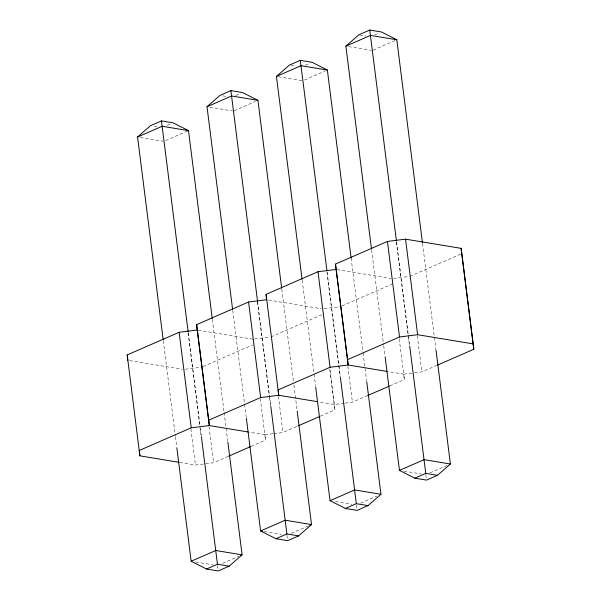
<?xml version="1.0" encoding="UTF-8"?>
<svg xmlns="http://www.w3.org/2000/svg" width="601" height="601" viewBox="0 0 601 601"><rect width="100%" height="100%" fill="white"/><g stroke="black" fill="none" stroke-linecap="round" stroke-linejoin="round"><path stroke-width="0.45" stroke-dasharray="3 2.25" d="M167.258 125.406L170.624 123.934M235.847 95.484L240.896 93.283M305.285 65.201L310.334 63M374.716 34.918L378.923 33.085M165.598 140.611L188.504 130.62M234.18 110.697L255.387 101.441M304.459 80.038L325.667 70.79M373.048 50.123L395.105 40.507M203.168 366.482L252.593 344.921M270.923 336.928L322.865 314.278M342.029 305.917L392.303 283.995M409.792 276.362L461.733 253.705M179.714 462.432L195.46 465.031L213.558 462.762L228.643 456.182M251.03 446.423L265.507 440.105L264.891 434.748L249.145 432.142M273.943 433.614L282.996 432.48L297.472 426.162M320.461 416.14L334.937 409.822L329.874 369.209M345.184 403.098L352.426 402.189L367.752 395.511M389.891 385.85L404.368 379.539L403.759 374.175L388.013 371.576M414.622 372.815L421.864 371.906L436.334 365.596M222.58 563.362L238.702 556.331M291.169 533.448L309.831 525.312M360.6 503.165L376.722 496.133M430.031 472.882L447.001 465.482M393.497 278.406L408.883 276.475M324.067 308.689L340.354 306.645M254.629 338.972L270.022 337.041M185.198 369.254L200.584 367.324M403.759 374.175L413.713 372.928M344.283 403.211L334.329 404.465L318.575 401.859M264.891 434.748L273.042 433.727M359.714 34.971L366.009 36.007M348.595 46.6L371.29 50.349M291.177 65.404L295.677 66.148M278.255 76.733L301.86 80.632M222.648 95.837L227.148 96.573M209.726 107.166L232.422 110.915M154.111 126.263L157.71 126.864M140.296 137.449L162.991 141.197M337.033 269.601L390.763 278.473M268.527 300.034L321.332 308.764M198.172 330.167L252.818 339.197M129.666 360.608L182.464 369.33M404.007 471.131L421.248 473.979M335.478 501.565L351.818 504.269M264.23 531.547L281.478 534.402M195.701 561.988L212.949 564.835M425.793 474.73L426.274 478.306M356.355 505.013L356.964 509.49M286.925 535.303L287.533 539.773M217.494 565.586L217.975 569.162M422.541 243.51L436.056 350.503M417.289 335.734L421.864 371.906M396.562 241.955L408.432 335.914M408.552 336.845L409.612 345.222M396.412 242.15L408.041 334.254M408.162 335.178L409.454 345.417M399.214 338.724L404.368 379.539M371.613 249.888L383.596 344.786M383.716 345.718L385.008 355.95M351.104 257.979L362.981 351.946M363.094 352.877L366.625 380.786M347.859 366.017L352.426 402.189M327.132 272.238L340.294 376.436M326.861 271.502L340.136 376.632M329.784 369.006L334.937 409.822M302.175 280.179L313.932 373.206M314.045 374.138L315.578 386.233M281.794 289.194L293.431 381.297M293.897 385.016L297.074 410.137M278.421 396.299L282.996 432.48M257.581 301.589L270.863 406.719M257.423 301.785L269.413 396.683M269.533 397.607L270.585 405.983M260.323 398.568L265.507 440.105M232.745 310.462L246.26 417.447M212.356 319.477L223.993 411.58M224.113 412.511L227.756 441.352M208.99 426.582L213.558 462.762M188.263 332.804L199.9 424.907M200.373 428.626L201.312 436.071M188.113 332.999L201.155 436.266M190.885 428.851L195.46 465.031M163.314 340.744L175.297 435.635M175.417 436.566L176.709 446.798"/><path stroke-width="0.9" d="M163.194 339.813L137.569 136.998L150.513 125.669L161.444 120.899L173.148 122.837L188.504 130.62L212.243 318.545M232.625 309.53L207.007 106.715L219.943 95.386L230.882 90.616L242.579 92.554L257.934 100.337L281.674 288.262M302.063 279.247L276.437 76.432L289.381 65.103L300.312 60.333L312.017 62.264L327.365 70.047L351.104 257.979M371.493 248.964L345.868 46.149L358.812 34.82L369.743 30.05L381.447 31.981L396.803 39.764L422.42 242.579M176.829 447.73L191.163 561.236L206.519 569.019L218.223 570.95L229.154 566.18L242.098 554.851L227.877 442.283M246.38 418.379L260.601 530.953L275.949 538.736L287.654 540.667L298.584 535.897L311.528 524.568L297.187 411.069M315.69 387.164L330.032 500.663L345.387 508.446L357.084 510.384L368.022 505.614L380.959 494.285L366.738 381.718M385.128 356.881L399.462 470.38L414.818 478.163L426.522 480.101L437.453 475.331L450.397 464.002L436.056 350.503M137.569 136.998L162.172 126.27L188.504 130.62M207.007 106.715L231.61 95.987L257.934 100.337M276.437 76.432L301.041 65.697L327.365 70.047M345.868 46.149L370.471 35.414L396.803 39.764M127.81 360.3L127.194 354.936L179.136 332.285L197.241 330.017L196.632 324.653L248.566 302.002L266.679 299.734L266.063 294.37L318.004 271.712L336.109 269.443L335.493 264.087L387.435 241.429L405.54 239.16L461.125 248.348L473.806 349.256L437.19 365.228M248.221 431.991L209.313 425.561L191.208 427.829L139.267 450.487L139.883 455.843L178.782 462.274M197.241 330.017L209.313 425.561L208.697 420.204L260.639 397.546L278.744 395.278L317.651 401.708M387.082 371.426L348.182 364.995L330.069 367.264L278.135 389.914L278.744 395.278L266.063 294.37M336.109 269.443L348.182 364.995L347.566 359.631L399.507 336.981L417.612 334.712L473.19 343.892M228.891 456.076L250.422 446.686M298.073 425.899L319.852 416.403M367.752 395.511L389.29 386.12M191.163 561.236L215.767 550.501L242.098 554.851L240.4 555.594M330.032 500.663L354.635 489.935L380.959 494.285M399.462 470.38L424.066 459.652L450.397 464.002M206.519 569.019L217.457 564.249L229.154 566.18M275.949 538.736L286.887 533.966L298.584 535.897M345.387 508.446L356.318 503.683L368.022 505.614M414.818 478.163L425.756 473.393L437.453 475.331M309.831 525.312L311.528 524.568L285.197 520.218L260.601 530.953L262.412 531.246M369.743 30.05L396.45 241.024M300.312 60.333L326.899 270.375M230.882 90.616L257.581 301.589M161.444 120.899L188.151 331.872M473.806 349.256L461.125 248.348M405.54 239.16L417.612 334.712M409.732 346.153L425.756 473.393M387.435 241.429L399.507 336.981M335.493 264.087L347.566 359.631M340.414 377.368L356.318 503.683M318.004 271.712L330.069 367.264M270.863 406.719L286.887 533.966M248.566 302.002L260.639 397.546M196.632 324.653L208.697 420.204M201.425 437.002L217.457 564.249M179.136 332.285L191.208 427.829M127.194 354.936L139.883 455.843"/></g></svg>
